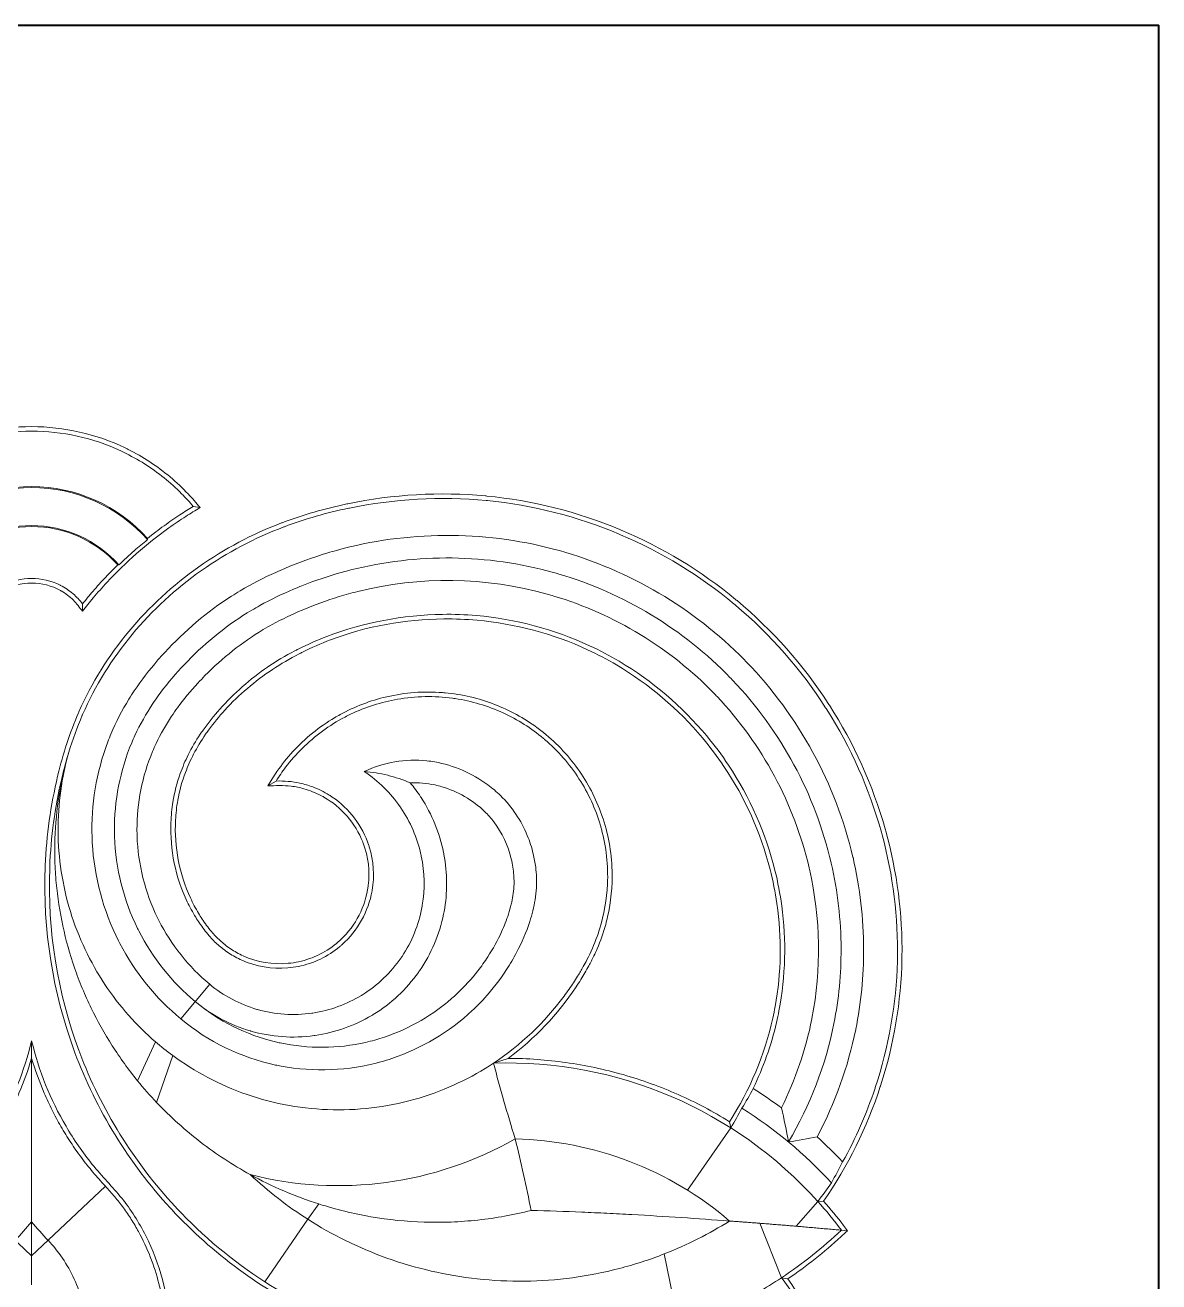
# Model space of a CAD drawing. Header units: millimetres. Extents: x 0 to 2376, y 0 to 1680.
# Drawn here: x 1091.6 to 1343, y 891.4 to 1170 of the extents above; entities that cross this region are included whole.
import ezdxf

# ---------------------------------------------------------------- set-up
doc = ezdxf.new("R2010")
doc.units = ezdxf.units.MM
doc.layers.add('Архио', color=252, linetype='Continuous', lineweight=40)
doc.layers.add('Размеры', color=5, linetype='Continuous', lineweight=9)

msp = doc.modelspace()

# ---------------------------------------------------------------- linework, layer by layer
at = {"layer": 'Архио'}
for p in [(843, 1170), (1343, 630)]:
    msp.add_line(p, (1343, 1170), dxfattribs=at)
at = {"layer": 'Размеры', "linetype": 'Continuous', "lineweight": 15}
for p, q in [((1130.37, 1063.05), (1128.85, 1063.3)), ((1118.69, 1055.94), (1118.71, 1056.22)), ((1112.09, 1050.35), (1112.09, 1050.35)), ((1112.09, 1050.35), (1112.37, 1050.34)), ((1104.28, 1040.07), (1104.29, 1041.7)), ((1147.22, 1002.43), (1145.37, 1001.35)), ((1126.1, 949.69), (1132.49, 957.38)), ((1093, 944.87), (1093, 941)), ((1120.46, 944.64), (1116.5, 935.98)), ((1120.72, 931.19), (1124.31, 941.58)), ((1198.69, 940.95), (1195.45, 939.9)), ((1248.06, 925.56), (1238.45, 911.74)), ((1248.06, 925.56), (1247.76, 926.92)), ((1093, 897.16), (1076.65, 912.63)), ((1096.66, 900.62), (1109.35, 912.63)), ((1154.27, 905.27), (1156.71, 908.67)), ((1267.37, 909.23), (1262.55, 903.74)), ((1268.64, 909.31), (1267.37, 909.23)), ((1144.74, 891.41), (1154.27, 905.27)), ((1259.32, 892.33), (1254.5, 904.39)), ((1273.94, 902.75), (1272.6, 902.87)), ((1093, 897.16), (1096.66, 900.62)), ((1236.72, 880.93), (1233.3, 897.6)), ((1260.71, 892.07), (1259.32, 892.33))]:
    msp.add_line(p, q, dxfattribs=at)
for centre, radius, start, end in [((1093, 1033.17), 34.53, 41.8722, 138.1278), ((1093, 1033.17), 34.33, 41.5565, 138.4435), ((1093, 1033.17), 25.88, 41.554, 138.446), ((1093, 1033.17), 25.68, 41.986, 138.014), ((1198.47, 847.3), 92.64, 41.9491, 91.8649), ((1198.47, 847.3), 97.64, 42.5816, 57.7852), ((1161.08, 991.76), 79.03, 255.6263, 299.7029), ((1198.47, 847.3), 75.83, 49.4238, 88.6598), ((1025.5, 961), 87.88, 316.5937, 320.1846), ((1160.5, 961), 87.88, 219.8154, 223.4063)]:
    msp.add_arc(centre, radius, start, end, dxfattribs=at)
for points, knots in [([(1130.37, 1063.05), (1129.5, 1064.08), (1127.43, 1066.5), (1122.41, 1071.2), (1117.51, 1074.43), (1107.52, 1079.33), (1093.05, 1082.59), (1078.42, 1079.35), (1065.65, 1073.02), (1060.07, 1068.33), (1055.63, 1063.05)], [0, 0, 0, 0, 4.028225, 9.512379, 20.695846, 21.434759, 42.869519, 64.304278, 65.043192, 85.739038, 85.739038, 85.739038, 85.739038]), ([(1128.85, 1063.3), (1128.03, 1064.28), (1125.99, 1066.51), (1121.1, 1070.92), (1116.4, 1073.9), (1106.84, 1078.44), (1093, 1081.51), (1079.16, 1078.44), (1066.87, 1072.6), (1061.38, 1068.33), (1057.15, 1063.3)], [0, 0, 0, 0, 4.028225, 9.512379, 20.695846, 21.434759, 42.869519, 64.304278, 65.043192, 85.739038, 85.739038, 85.739038, 85.739038]), ([(1268.64, 909.31), (1274.03, 917.1), (1278.31, 925.73), (1284.22, 943.91), (1285.86, 953.65), (1286.18, 972.75), (1284.91, 982.46), (1279.63, 1001.36), (1275.3, 1010.93), (1264.23, 1028.06), (1257.18, 1036), (1241.59, 1048.95), (1232.79, 1054.27), (1214.14, 1062.1), (1203.96, 1064.66), (1183.57, 1066.59), (1173.1, 1065.97), (1158.11, 1062.85), (1153.19, 1061.45), (1141.99, 1057.2), (1135.75, 1053.92), (1118.57, 1041.81), (1109.09, 1030.56), (1101.49, 1013.19), (1099.95, 1008.41), (1097.23, 997.11), (1096.29, 990.28), (1095.45, 969.66), (1097.68, 955.46), (1107.27, 929.64), (1114.67, 917.62), (1132.97, 897.81), (1144.07, 889.65), (1159.11, 882.5), (1162.24, 881.2), (1165.32, 880.08)], [72.459222, 72.459222, 72.459222, 72.459222, 100.879163, 101.055909, 129.80299, 130.18795, 158.360155, 158.909445, 189.046594, 189.521413, 220.110759, 220.51019, 250.339307, 250.665376, 281.175083, 281.426318, 312.169394, 312.345411, 327.287158, 327.426485, 348.308636, 348.342374, 390.536067, 390.724358, 405.290692, 405.557375, 425.560948, 425.870498, 467.473734, 467.87192, 508.523696, 509.008695, 548.7832, 549.142257, 558.954541, 558.954541, 558.954541, 558.954541]), ([(1272.87, 918.01), (1275.76, 923.21), (1278.18, 928.73), (1283.09, 943.46), (1284.79, 953.12), (1285.23, 972.07), (1284.02, 981.72), (1278.88, 1000.51), (1274.64, 1010.03), (1263.72, 1027.08), (1256.76, 1034.99), (1241.34, 1047.91), (1232.62, 1053.22), (1214.13, 1061.05), (1204.04, 1063.62), (1183.8, 1065.59), (1173.41, 1064.99), (1158.52, 1061.92), (1153.64, 1060.55), (1142.51, 1056.34), (1136.32, 1053.09), (1119.26, 1041.07), (1109.85, 1029.9), (1103.11, 1014.39), (1102.1, 1011.59), (1101.25, 1008.8)], [231.88634, 231.88634, 231.88634, 231.88634, 249.862681, 250.039428, 278.786508, 279.171469, 307.343674, 307.892964, 338.030113, 338.504932, 369.094278, 369.493708, 399.322825, 399.648895, 430.158601, 430.409837, 461.152913, 461.328929, 476.270676, 476.410003, 497.292155, 497.325893, 539.519586, 539.707877, 548.510942, 548.510942, 548.510942, 548.510942]), ([(1104.28, 1040.07), (1105.07, 1041.07), (1106.81, 1043.26), (1110.69, 1047.64), (1116.16, 1052.97), (1122.15, 1057.72), (1126.95, 1060.98), (1129.31, 1062.41), (1130.37, 1063.05)], [0, 0, 0, 0, 3.821839, 8.388555, 17.551065, 26.713575, 31.280292, 34.980504, 34.980504, 34.980504, 34.980504]), ([(1118.71, 1056.22), (1119.91, 1057.18), (1122.27, 1058.98), (1125.66, 1061.32), (1127.86, 1062.7), (1128.85, 1063.3)], [0, 0, 0, 0, 4.90376, 9.470476, 13.170688, 13.170688, 13.170688, 13.170688]), ([(1267.21, 923.53), (1271.18, 931.02), (1274.08, 939.08), (1276.95, 953.23), (1278.2, 966.02), (1276.72, 978.84), (1271.38, 1001.71), (1262.98, 1017.1), (1240, 1040.63), (1225.08, 1049.43), (1193.51, 1057.99), (1175.54, 1057.89), (1156.06, 1052.25), (1151.56, 1050.62), (1145.07, 1047.79), (1141.12, 1045.77), (1132.45, 1040.42), (1126.34, 1035.21), (1119.59, 1027.68), (1116.92, 1024.24), (1113.4, 1018.76), (1111.43, 1014.97), (1107.45, 1005.02), (1106.09, 996.74), (1106.76, 981.59), (1108.92, 973.52), (1115.78, 960.2), (1120.54, 954.31), (1126.1, 949.69)], [0, 0, 0, 0, 25.423321, 25.435865, 43.316235, 63.793289, 63.909443, 113.767398, 114.522076, 162.609423, 163.988161, 212.672565, 214.690965, 224.844764, 227.01869, 235.901838, 238.126663, 257.588967, 259.808505, 268.437967, 270.620526, 279.340653, 281.227799, 302.77577, 304.02793, 326.704985, 327.30877, 348.988567, 348.988567, 348.988567, 348.988567]), ([(1112.37, 1050.34), (1113.47, 1051.41), (1115.54, 1053.33), (1117.7, 1055.14), (1118.69, 1055.94)], [13.421464, 13.421464, 13.421464, 13.421464, 18.292128, 22.300103, 22.300103, 22.300103, 22.300103]), ([(1104.29, 1041.7), (1105.04, 1042.64), (1106.71, 1044.67), (1109.31, 1047.55), (1111.19, 1049.47), (1112.09, 1050.35)], [22.589178, 22.589178, 22.589178, 22.589178, 26.411017, 30.977733, 34.980504, 34.980504, 34.980504, 34.980504]), ([(1129.3, 953.53), (1124.11, 957.85), (1119.69, 963.38), (1113.42, 975.89), (1111.53, 983.47), (1111.23, 997.63), (1112.72, 1005.33), (1116.77, 1014.48), (1118.74, 1017.96), (1122.21, 1022.95), (1124.8, 1026.08), (1131.3, 1032.94), (1137.15, 1037.64), (1145.4, 1042.37), (1149.14, 1044.16), (1155.25, 1046.67), (1159.49, 1048.1), (1177.79, 1052.95), (1194.56, 1052.75), (1223.92, 1044.31), (1237.75, 1035.95), (1259.03, 1013.8), (1266.81, 999.41), (1271.76, 978.04), (1273.14, 966.06), (1272.01, 954.12), (1269.09, 939.43), (1265.65, 930.52), (1260.85, 922.42)], [0, 0, 0, 0, 21.679797, 22.283582, 44.960637, 46.212797, 67.760768, 69.647914, 78.368041, 80.5506, 89.180062, 91.399601, 110.861904, 113.086729, 121.969877, 124.143803, 134.297602, 136.316002, 185.000406, 186.379144, 234.466491, 235.221169, 285.079124, 285.195278, 305.672332, 323.552702, 323.565246, 353.793642, 353.793642, 353.793642, 353.793642]), ([(1132.49, 957.38), (1127.83, 961.26), (1123.82, 966.27), (1118.21, 977.53), (1116.49, 984.42), (1116.26, 997.12), (1117.64, 1004.16), (1121.29, 1012.3), (1123.14, 1015.54), (1126.25, 1020), (1128.74, 1022.98), (1134.7, 1029.24), (1140.25, 1033.67), (1147.83, 1037.99), (1151.44, 1039.71), (1157.08, 1042), (1161.18, 1043.38), (1178.34, 1047.89), (1194.24, 1047.67), (1221.8, 1039.69), (1234.89, 1031.74), (1254.85, 1010.9), (1262.2, 997.25), (1267.97, 972.15), (1268.2, 960.65), (1264.69, 942.9), (1262.39, 936.22), (1259.29, 929.99)], [0, 0, 0, 0, 19.580294, 20.247264, 40.606585, 41.98978, 61.198718, 63.283349, 70.778768, 73.189727, 80.827735, 83.287323, 101.05344, 103.536498, 111.47305, 113.910491, 123.143305, 125.423639, 171.141995, 172.77616, 217.969925, 218.973682, 265.883254, 266.241991, 302.061445, 302.185071, 324.633089, 324.633089, 324.633089, 324.633089]), ([(1081.7, 1041.7), (1082.32, 1042.52), (1083.8, 1044.08), (1085.62, 1045.31), (1088.6, 1046.81), (1093, 1047.84), (1097.4, 1046.81), (1100.38, 1045.31), (1102.2, 1044.08), (1103.68, 1042.52), (1104.29, 1041.7)], [0, 0, 0, 0, 3.151438, 6.595353, 6.722551, 13.445103, 20.167654, 20.294852, 23.738768, 26.890206, 26.890206, 26.890206, 26.890206]), ([(1081.72, 1040.07), (1082.36, 1040.91), (1083.68, 1042.68), (1085.49, 1044.04), (1088.48, 1045.73), (1093, 1046.92), (1097.52, 1045.73), (1100.51, 1044.04), (1102.32, 1042.68), (1103.64, 1040.91), (1104.28, 1040.07)], [0, 0, 0, 0, 3.151438, 6.595353, 6.722551, 13.445103, 20.167654, 20.294852, 23.738768, 26.890206, 26.890206, 26.890206, 26.890206]), ([(1253.02, 934.25), (1255.27, 938.92), (1257.32, 944.69), (1260.19, 958.27), (1260.47, 969.75), (1256.88, 988.42), (1251.19, 1001.33), (1239.33, 1017.22), (1228.75, 1026.26), (1211.27, 1035.44), (1197.85, 1039.03), (1177.88, 1039.73), (1164.34, 1037.14), (1153.92, 1032.59), (1149.53, 1030.35), (1143.18, 1026.61), (1136.39, 1020.56), (1131.93, 1015.04), (1129.6, 1011.67), (1127.75, 1008.53), (1125.62, 1003.51), (1124.32, 998.46), (1123.35, 988.75), (1125.16, 979.81), (1128.95, 972.91), (1130.58, 970.39), (1131.87, 968.64), (1133.62, 966.73), (1135.5, 965.07), (1137.65, 963.67), (1142.24, 961.41), (1147.15, 960.57), (1154.79, 961.68), (1158.94, 963.65), (1165.19, 969.05), (1167.71, 973.56), (1169.08, 981.36), (1168.85, 984.85), (1166.43, 992.4), (1163.29, 996.55), (1158.09, 999.93), (1155.73, 1001.08), (1151.76, 1002.25), (1148.99, 1002.5), (1147.22, 1002.43)], [0, 0, 0, 0, 15.560251, 18.245155, 41.641193, 49.554479, 75.229817, 83.32278, 108.967252, 116.387208, 142.48243, 149.988119, 176.258197, 183.209837, 184.056724, 191.057297, 205.259498, 211.157467, 212.294154, 217.564001, 222.070888, 228.626582, 233.146413, 251.277857, 255.207198, 256.727058, 260.251801, 261.735431, 264.51156, 267.743907, 269.389689, 279.843188, 282.248873, 292.507631, 293.184186, 307.077314, 307.179533, 316.947276, 317.250194, 330.964523, 331.774663, 335.861396, 338.817128, 344.135427, 344.135427, 344.135427, 344.135427]), ([(1247.76, 926.92), (1252.3, 933.92), (1255.93, 942.56), (1259.26, 959.08), (1259.4, 970.31), (1255.76, 988.58), (1250.11, 1001.15), (1238.47, 1016.67), (1228.05, 1025.5), (1210.96, 1034.49), (1197.86, 1037.94), (1178.31, 1038.74), (1165.01, 1036.36), (1154.82, 1031.9), (1150.52, 1029.71), (1144.29, 1026.06), (1137.49, 1020.34), (1133.12, 1014.97), (1130.8, 1011.69), (1128.95, 1008.64), (1126.75, 1003.78), (1125.4, 998.84), (1124.32, 989.33), (1126.01, 980.6), (1129.59, 973.77), (1131.14, 971.28), (1132.41, 969.56), (1134.11, 967.68), (1135.91, 966.02), (1137.99, 964.63), (1142.47, 962.37), (1147.29, 961.58), (1154.76, 962.71), (1158.78, 964.73), (1164.77, 970.18), (1167.08, 974.69), (1168.07, 982.37), (1167.66, 985.77), (1164.86, 993.01), (1161.53, 996.88), (1156.18, 999.76), (1153.77, 1000.69), (1149.82, 1001.54), (1147.1, 1001.42), (1145.37, 1001.35)], [0, 0, 0, 0, 25.575716, 28.260621, 51.656659, 59.569945, 85.245282, 93.338245, 118.982718, 126.402674, 152.497896, 160.003585, 186.273663, 193.225302, 194.07219, 201.072763, 215.274963, 221.172933, 222.309619, 227.579467, 232.086354, 238.642048, 243.161878, 261.293322, 265.222664, 266.742524, 270.267266, 271.750897, 274.527026, 277.759372, 279.405155, 289.858654, 292.264339, 302.523097, 303.199652, 317.09278, 317.194999, 326.962741, 327.26566, 340.979989, 341.790129, 345.876861, 348.832594, 354.150893, 354.150893, 354.150893, 354.150893]), ([(1145.37, 1001.35), (1146.04, 1002.42), (1147.69, 1005.1), (1152.15, 1010.69), (1157.12, 1014.73), (1164.21, 1018.77), (1172.06, 1021.76), (1180.18, 1022.38), (1188.27, 1021.69), (1195.7, 1019.95), (1202.3, 1016.33), (1208.44, 1011.79), (1214.08, 1006.15), (1217.98, 998.99), (1220.8, 991.16), (1222.25, 983.31), (1221.44, 975.09), (1220, 969.35), (1218.99, 966.45), (1217.6, 963.44), (1216.42, 961.15), (1215.09, 958.86), (1210.15, 951.17), (1204.57, 945.3), (1198.69, 940.95)], [0, 0, 0, 0, 3.785807, 9.431479, 21.404598, 22.809189, 33.905354, 46.370297, 46.955511, 58.245313, 69.050045, 69.3525, 81.140992, 92.734064, 93.569599, 106.09361, 116.418084, 118.143469, 123.842163, 125.619236, 128.088894, 131.578165, 133.555818, 155.5038, 155.5038, 155.5038, 155.5038]), ([(1147.22, 1002.43), (1147.88, 1003.48), (1149.64, 1006.03), (1154.31, 1011.33), (1159.4, 1015.07), (1166.58, 1018.68), (1174.48, 1021.18), (1182.51, 1021.36), (1190.42, 1020.22), (1197.63, 1018.05), (1203.92, 1014.09), (1209.66, 1009.23), (1214.82, 1003.3), (1218.19, 996), (1220.42, 988.11), (1221.27, 980.27), (1219.88, 972.25), (1218, 966.73), (1216.77, 963.96), (1215.23, 961.08), (1213.94, 958.88), (1212.51, 956.7), (1207.25, 949.38), (1201.46, 943.88), (1195.45, 939.9)], [0, 0, 0, 0, 3.785807, 9.431479, 21.404598, 22.809189, 33.905354, 46.370297, 46.955511, 58.245313, 69.050045, 69.3525, 81.140992, 92.734064, 93.569599, 106.09361, 116.418084, 118.143469, 123.842163, 125.619236, 128.088894, 131.578165, 133.555818, 155.5038, 155.5038, 155.5038, 155.5038]), ([(1144.74, 891.41), (1137.58, 896.03), (1130.85, 901.64), (1115.75, 917.83), (1108.36, 929.73), (1098.74, 955.32), (1096.49, 969.41), (1097.26, 989.88), (1098.17, 996.66), (1100.17, 1005.05), (1100.69, 1006.98), (1101.25, 1008.8)], [96.62999, 96.62999, 96.62999, 96.62999, 122.405068, 122.890067, 163.541843, 163.94003, 205.543265, 205.852816, 225.856388, 226.123071, 231.88634, 231.88634, 231.88634, 231.88634]), ([(1101.25, 1008.8), (1100.32, 1005.66), (1099.61, 1002.48), (1098.59, 996.09), (1098.28, 992.88), (1098.12, 988.01), (1098.12, 986.39), (1098.21, 983.12), (1098.31, 981.5), (1098.75, 976.66), (1099.24, 973.47), (1100.6, 967.18), (1101.46, 964.08), (1102.78, 960.25), (1103.06, 959.49), (1103.63, 957.98), (1103.93, 957.23), (1104.86, 954.99), (1105.51, 953.53), (1107.61, 949.21), (1109.16, 946.43), (1112.6, 941.06), (1114.47, 938.47), (1116.5, 935.98)], [0, 0, 0, 0, 0.125, 0.125, 0.25, 0.25, 0.3125, 0.3125, 0.375, 0.375, 0.5, 0.5, 0.625, 0.625, 0.65625, 0.65625, 0.6875, 0.6875, 0.75, 0.75, 0.875, 0.875, 1, 1, 1, 1]), ([(1120.46, 944.64), (1118.39, 946.42), (1116.4, 948.38), (1112.63, 952.62), (1110.86, 954.92), (1107.62, 959.8), (1106.16, 962.38), (1103.59, 967.79), (1102.49, 970.61), (1100.71, 976.4), (1100.04, 979.37), (1099.12, 985.37), (1098.88, 988.39), (1098.85, 994.39), (1099.05, 997.37), (1099.86, 1003.2), (1100.46, 1006.05), (1101.25, 1008.8)], [0, 0, 0, 0, 0.125, 0.125, 0.25, 0.25, 0.375, 0.375, 0.5, 0.5, 0.625, 0.625, 0.75, 0.75, 0.875, 0.875, 1, 1, 1, 1]), ([(1126.1, 949.69), (1132.15, 944.66), (1139.78, 940.94), (1155.21, 937.85), (1164.15, 938.23), (1178.75, 942.7), (1186.75, 947.45), (1194.44, 955.25), (1197.77, 959.57), (1201.15, 965.29), (1203.37, 970.46), (1204.62, 975.34), (1205.08, 979.38), (1204.94, 982.82), (1204.22, 986.74), (1202.37, 992.46), (1198.91, 997.71), (1191.87, 1003.65), (1185.96, 1006.19), (1176.47, 1007.53), (1171.18, 1006.58), (1166.78, 1004.56)], [0, 0, 0, 0, 23.591532, 24.834504, 47.183063, 49.669009, 70.621325, 74.503513, 82.504144, 86.920766, 94.386964, 99.338018, 101.996448, 106.605145, 109.605933, 113.872273, 124.612337, 128.203526, 140.940429, 142.736024, 157.268522, 157.268522, 157.268522, 157.268522]), ([(1166.78, 1004.56), (1169.9, 1002.47), (1172.67, 999.73), (1176.97, 993.46), (1178.58, 989.74), (1180.16, 982.33), (1180.25, 978.31), (1178.9, 970.69), (1177.28, 966.69), (1172.77, 960.05), (1169.68, 957.1), (1162.94, 952.94), (1159.1, 951.55), (1151.19, 950.38), (1146.94, 950.67), (1139.18, 952.91), (1135.56, 954.83), (1132.49, 957.38)], [-110.523502, -110.523502, -110.523502, -110.523502, -97.41227, -97.190081, -83.979462, -83.515282, -70.772281, -70.201699, -56.490925, -56.035483, -42.209569, -41.869266, -28.429417, -28.200212, -14.006731, -13.893805, 0, 0, 0, 0]), ([(1176.98, 1002.03), (1175.35, 1002.73), (1173.67, 1003.29), (1171.11, 1003.92), (1170.25, 1004.09), (1168.52, 1004.38), (1167.65, 1004.48), (1166.78, 1004.56)], [0, 0, 0, 0, 0.5, 0.5, 0.75, 0.75, 1, 1, 1, 1]), ([(1129.3, 953.53), (1134.45, 949.24), (1140.91, 946.01), (1153.98, 943.04), (1161.61, 943.09), (1174.23, 946.28), (1181.25, 949.93), (1188.29, 956.06), (1191.41, 959.51), (1194.7, 964.12), (1197.04, 968.31), (1198.6, 972.3), (1199.55, 975.65), (1200.02, 978.53), (1199.99, 981.91), (1199.18, 987.01), (1196.92, 991.88), (1191.79, 997.69), (1186.97, 1000.42), (1181.13, 1001.92), (1178.8, 1002.11), (1176.98, 1002.03)], [0, 0, 0, 0, 23.591532, 24.834504, 47.183063, 49.669009, 70.621325, 74.503513, 82.504144, 86.920766, 94.386964, 99.338018, 101.996448, 106.605145, 109.605933, 113.872273, 124.612337, 128.203526, 140.940429, 142.736024, 149.365686, 149.365686, 149.365686, 149.365686]), ([(1176.98, 1002.03), (1177.8, 1001.04), (1178.6, 999.96), (1181.76, 995.15), (1183.54, 990.78), (1185.23, 982.14), (1185.25, 977.47), (1183.53, 968.63), (1181.57, 964.01), (1176.23, 956.36), (1172.59, 952.97), (1164.71, 948.22), (1160.22, 946.63), (1151.03, 945.34), (1146.09, 945.7), (1137.06, 948.33), (1132.86, 950.57), (1129.3, 953.53)], [-101.243207, -101.243207, -101.243207, -101.243207, -97.41227, -97.190081, -83.979462, -83.515282, -70.772281, -70.201699, -56.490925, -56.035483, -42.209569, -41.869266, -28.429417, -28.200212, -14.006731, -13.893805, 0, 0, 0, 0]), ([(1093, 944.87), (1091.41, 938.22), (1088.19, 930.2), (1082.66, 921.53), (1079.62, 917.44), (1076.21, 913.61), (1072.94, 910.03), (1070.09, 905.98), (1064.98, 897.1), (1061.34, 883.42), (1062.61, 871.16), (1063.97, 866.11)], [0, 0, 0, 0, 0.230505, 0.288281, 0.345849, 0.402671, 0.459303, 0.516345, 0.57476, 0.817336, 1, 1, 1, 1]), ([(1122.03, 866.11), (1123.39, 871.16), (1124.66, 883.42), (1121.02, 897.1), (1115.91, 905.98), (1113.06, 910.03), (1109.79, 913.61), (1106.38, 917.44), (1103.34, 921.53), (1097.81, 930.2), (1094.59, 938.22), (1093, 944.87)], [0, 0, 0, 0, 0.182664, 0.42524, 0.483655, 0.540697, 0.597329, 0.654151, 0.711719, 0.769495, 1, 1, 1, 1]), ([(1093, 941), (1092.22, 938.35), (1091.28, 935.77), (1089.65, 931.97), (1089.07, 930.72), (1087.84, 928.25), (1087.18, 927.04), (1085.81, 924.66), (1085.09, 923.49), (1083.57, 921.18), (1082.78, 920.05), (1081.14, 917.84), (1080.29, 916.76), (1078.5, 914.66), (1077.58, 913.64), (1076.65, 912.62)], [0, 0, 0, 0, 0.25, 0.25, 0.375, 0.375, 0.5, 0.5, 0.625, 0.625, 0.75, 0.75, 0.875, 0.875, 1, 1, 1, 1]), ([(1109.35, 912.62), (1108.42, 913.64), (1107.5, 914.66), (1105.72, 916.76), (1104.86, 917.84), (1103.22, 920.05), (1102.43, 921.18), (1100.91, 923.48), (1100.19, 924.65), (1098.82, 927.04), (1098.16, 928.25), (1096.93, 930.72), (1096.35, 931.97), (1094.72, 935.77), (1093.78, 938.35), (1093, 941)], [0, 0, 0, 0, 0.125, 0.125, 0.25, 0.25, 0.375, 0.375, 0.5, 0.5, 0.625, 0.625, 0.75, 0.75, 1, 1, 1, 1]), ([(1093, 941), (1093, 937.81), (1093, 934.67), (1093, 930.02), (1093, 928.47), (1093, 925.41), (1093, 923.9), (1093, 919.37), (1093, 916.39), (1093, 910.51), (1093, 907.61), (1093, 904.73)], [0, 0, 0, 0, 0.25, 0.25, 0.375, 0.375, 0.5, 0.5, 0.75, 0.75, 1, 1, 1, 1]), ([(1195.45, 939.9), (1193.01, 938.28), (1190.4, 936.8), (1184.87, 934.19), (1181.95, 933.06), (1175.9, 931.25), (1172.76, 930.57), (1166.37, 929.69), (1163.11, 929.49), (1156.6, 929.62), (1153.34, 929.94), (1146.95, 931.08), (1143.81, 931.9), (1137.76, 933.99), (1134.84, 935.26), (1129.33, 938.17), (1126.73, 939.8), (1124.31, 941.58)], [0, 0, 0, 0, 0.125, 0.125, 0.25, 0.25, 0.375, 0.375, 0.5, 0.5, 0.625, 0.625, 0.75, 0.75, 0.875, 0.875, 1, 1, 1, 1]), ([(1200.24, 923.12), (1199.39, 925.91), (1198.54, 928.7), (1196.93, 934.29), (1196.15, 937.09), (1195.45, 939.9)], [0, 0, 0, 0, 0.5, 0.5, 1, 1, 1, 1]), ([(1198.69, 940.95), (1202.94, 940.94), (1207.24, 940.64), (1215.78, 939.43), (1220.03, 938.53), (1228.37, 936.15), (1232.45, 934.67), (1240.34, 931.18), (1244.14, 929.16), (1247.76, 926.92)], [0, 0, 0, 0, 0.25, 0.25, 0.5, 0.5, 0.75, 0.75, 1, 1, 1, 1]), ([(1120.72, 931.19), (1123.77, 927.98), (1127.03, 925.05), (1133.95, 919.73), (1137.6, 917.33), (1141.46, 915.21)], [0, 0, 0, 0, 0.5, 0.5, 1, 1, 1, 1]), ([(1141.46, 915.21), (1143.89, 913.87), (1146.38, 912.66), (1151.48, 910.48), (1154.07, 909.51), (1156.71, 908.67)], [0, 0, 0, 0, 0.5, 0.5, 1, 1, 1, 1]), ([(1121.07, 866.37), (1121.61, 868.39), (1122.01, 870.43), (1122.56, 874.52), (1122.71, 876.57), (1122.73, 879.68), (1122.71, 880.72), (1122.59, 882.8), (1122.5, 883.84), (1122.25, 885.91), (1122.09, 886.94), (1121.71, 888.99), (1121.48, 890.02), (1120.71, 893.05), (1120.08, 895.03), (1118.57, 898.87), (1117.69, 900.73), (1116.2, 903.46), (1115.67, 904.35), (1114.55, 906.12), (1113.97, 906.98), (1113.05, 908.25), (1112.73, 908.66), (1112.09, 909.48), (1111.76, 909.88), (1110.75, 911.07), (1110.05, 911.85), (1109.35, 912.62)], [0, 0, 0, 0, 0.125, 0.125, 0.25, 0.25, 0.3125, 0.3125, 0.375, 0.375, 0.4375, 0.4375, 0.5, 0.5, 0.625, 0.625, 0.75, 0.75, 0.8125, 0.8125, 0.875, 0.875, 0.90625, 0.90625, 0.9375, 0.9375, 1, 1, 1, 1]), ([(1156.71, 908.67), (1160.52, 907.45), (1164.38, 906.52), (1172.15, 905.18), (1176.08, 904.78), (1182.03, 904.59), (1184.02, 904.6), (1188.02, 904.75), (1190.01, 904.9), (1195.96, 905.54), (1199.88, 906.25), (1203.77, 907.25)], [0, 0, 0, 0, 0.25, 0.25, 0.5, 0.5, 0.625, 0.625, 0.75, 0.75, 1, 1, 1, 1]), ([(1273.94, 902.75), (1273.65, 903.14), (1271.96, 905.4), (1270.18, 907.57), (1268.64, 909.31)], [0, 0, 0, 0, 0.175114, 1, 1, 1, 1]), ([(1203.77, 907.25), (1207.55, 907.15), (1211.3, 907.02), (1216.89, 906.78), (1218.75, 906.7), (1222.46, 906.52), (1224.31, 906.42), (1229.82, 906.12), (1233.47, 905.89), (1240.68, 905.42), (1244.25, 905.17), (1247.79, 904.9)], [0, 0, 0, 0, 0.25, 0.25, 0.375, 0.375, 0.5, 0.5, 0.75, 0.75, 1, 1, 1, 1]), ([(1093, 904.73), (1093, 904.32), (1093, 903.5), (1093, 902.25), (1093, 901), (1093, 899.73), (1093, 898.45), (1093, 897.59), (1093, 897.16)], [0, 0, 0, 0, 0.1608, 0.323804, 0.489116, 0.656844, 0.827099, 1, 1, 1, 1]), ([(1233.3, 897.6), (1230.07, 896.33), (1226.73, 895.25), (1219.91, 893.48), (1216.44, 892.8), (1209.43, 891.86), (1205.89, 891.6), (1198.83, 891.52), (1195.31, 891.69), (1188.36, 892.45), (1184.93, 893.04), (1178.22, 894.59), (1174.95, 895.55), (1168.63, 897.82), (1165.57, 899.12), (1159.72, 902), (1156.92, 903.58), (1154.27, 905.27)], [0, 0, 0, 0, 0.125, 0.125, 0.25, 0.25, 0.375, 0.375, 0.5, 0.5, 0.625, 0.625, 0.75, 0.75, 0.875, 0.875, 1, 1, 1, 1]), ([(1247.79, 904.9), (1248.16, 904.87), (1248.9, 904.82), (1250.01, 904.74), (1251.12, 904.65), (1252.24, 904.57), (1253.37, 904.48), (1254.13, 904.42), (1254.5, 904.39)], [0, 0, 0, 0, 0.162861, 0.327125, 0.492878, 0.660212, 0.82922, 1, 1, 1, 1]), ([(1254.5, 904.39), (1254.94, 904.36), (1255.82, 904.29), (1257.15, 904.18), (1258.48, 904.08), (1259.83, 903.97), (1261.18, 903.85), (1262.09, 903.78), (1262.55, 903.74)], [0, 0, 0, 0, 0.161915, 0.325499, 0.490923, 0.65836, 0.82799, 1, 1, 1, 1]), ([(1259.32, 892.33), (1261.67, 893.91), (1263.96, 895.57), (1268.39, 899.09), (1270.53, 900.93), (1272.6, 902.87)], [0, 0, 0, 0, 0.5, 0.5, 1, 1, 1, 1]), ([(1260.71, 892.07), (1264.86, 894.9), (1269.3, 898.41), (1273.47, 902.31), (1273.94, 902.75)], [0, 0, 0, 0, 0.883094, 1, 1, 1, 1]), ([(1262.55, 903.74), (1263.03, 903.7), (1264, 903.61), (1265.46, 903.49), (1266.93, 903.36), (1268.43, 903.23), (1269.94, 903.1), (1271.33, 902.98), (1272.22, 902.9), (1272.6, 902.87)], [0, 0, 0, 0, 0.142169, 0.286326, 0.432632, 0.581251, 0.732355, 0.886123, 1, 1, 1, 1]), ([(1096.66, 900.62), (1097.79, 899.42), (1098.86, 898.1), (1100.81, 895.22), (1101.69, 893.67), (1103.18, 890.4), (1103.79, 888.67), (1104.71, 885.1), (1105.02, 883.26), (1105.3, 879.55), (1105.28, 877.69), (1104.91, 874.02), (1104.56, 872.22), (1103.58, 868.75), (1102.95, 867.09), (1101.83, 864.74), (1101.43, 863.98), (1100.8, 862.88), (1100.58, 862.52), (1100.24, 861.99), (1100.07, 861.73), (1099.87, 861.43), (1099.77, 861.28), (1099.72, 861.2), (1099.69, 861.16), (1099.68, 861.15), (1099.67, 861.14), (1099.67, 861.13), (1099.67, 861.13), (1099.66, 861.13)], [0, 0, 0, 0, 0.125, 0.125, 0.25, 0.25, 0.375, 0.375, 0.5, 0.5, 0.625, 0.625, 0.75, 0.75, 0.875, 0.875, 0.9375, 0.9375, 0.96875, 0.96875, 0.984375, 0.992188, 0.996094, 0.998047, 0.999023, 0.999512, 0.999756, 0.999756, 1, 1, 1, 1]), ([(1093, 897.16), (1093, 896.13), (1093, 895.09), (1093, 892.96), (1093, 891.88), (1093, 890.76)], [0, 0, 0, 0, 0.5, 0.5, 1, 1, 1, 1]), ([(944.14, 698.59), (971.39, 682.99), (1001.17, 671.69), (1063.16, 658.78), (1095.62, 657.3), (1142.81, 662.77), (1158.41, 665.84), (1179.61, 671.67), (1185.98, 673.64), (1195.68, 677.25), (1199.62, 678.87), (1218.32, 687.56), (1232.35, 697.43), (1255.87, 721.03), (1265.66, 735.06), (1279.54, 764.93), (1283.88, 781), (1286.98, 813.95), (1285.57, 831.05), (1277.07, 863.25), (1270.06, 878.49), (1260.71, 892.07)], [0, 0, 0, 0, 94.183734, 94.397581, 189.962168, 190.408808, 236.950479, 237.502776, 256.361221, 256.935721, 268.567771, 269.113464, 318.812115, 319.250378, 369.056459, 369.387292, 418.068425, 418.285054, 468.656779, 468.767932, 518.226812, 518.226812, 518.226812, 518.226812]), ([(1259.32, 892.33), (1255.81, 889.99), (1252.15, 887.85), (1244.59, 884.04), (1240.69, 882.36), (1236.72, 880.93)], [0, 0, 0, 0, 0.5, 0.5, 1, 1, 1, 1])]:
    msp.add_open_spline(points, degree=3, knots=knots, dxfattribs=at)
for points in [[(1124.31, 941.58), (1122.97, 942.56), (1121.68, 943.58), (1120.46, 944.64)], [(1116.5, 935.98), (1117.85, 934.33), (1119.26, 932.73), (1120.72, 931.19)], [(1253.02, 934.25), (1252.24, 932.77), (1251.4, 931.33), (1250.52, 929.92)], [(1259.29, 929.99), (1257.25, 931.49), (1255.16, 932.91), (1253.02, 934.25)], [(1248.06, 925.56), (1248.93, 926.98), (1249.75, 928.43), (1250.52, 929.92)], [(1259.29, 929.99), (1259.89, 927.48), (1260.41, 924.96), (1260.85, 922.42)], [(1203.77, 907.25), (1202.75, 912.57), (1201.57, 917.86), (1200.24, 923.12)], [(1260.85, 922.42), (1262.98, 922.79), (1265.1, 923.16), (1267.21, 923.53)], [(1272.87, 918.01), (1271.06, 919.92), (1269.17, 921.76), (1267.21, 923.53)], [(1270.36, 913.37), (1271.24, 914.89), (1272.07, 916.44), (1272.87, 918.01)], [(1154.27, 905.27), (1149.83, 908.1), (1145.51, 911.42), (1141.46, 915.21)], [(1267.37, 909.23), (1268.4, 910.58), (1269.4, 911.96), (1270.36, 913.37)], [(1272.6, 902.87), (1270.95, 905.07), (1269.21, 907.19), (1267.37, 909.23)], [(1247.79, 904.9), (1243.28, 902.08), (1238.42, 899.61), (1233.3, 897.6)], [(1262.27, 888.3), (1261.31, 889.66), (1260.33, 891.01), (1259.32, 892.33)], [(1144.74, 891.41), (1151.36, 887.13), (1158.38, 883.65), (1165.79, 880.98)]]:
    msp.add_open_spline(points, degree=3, dxfattribs=at)

doc.saveas('drawing.dxf')
